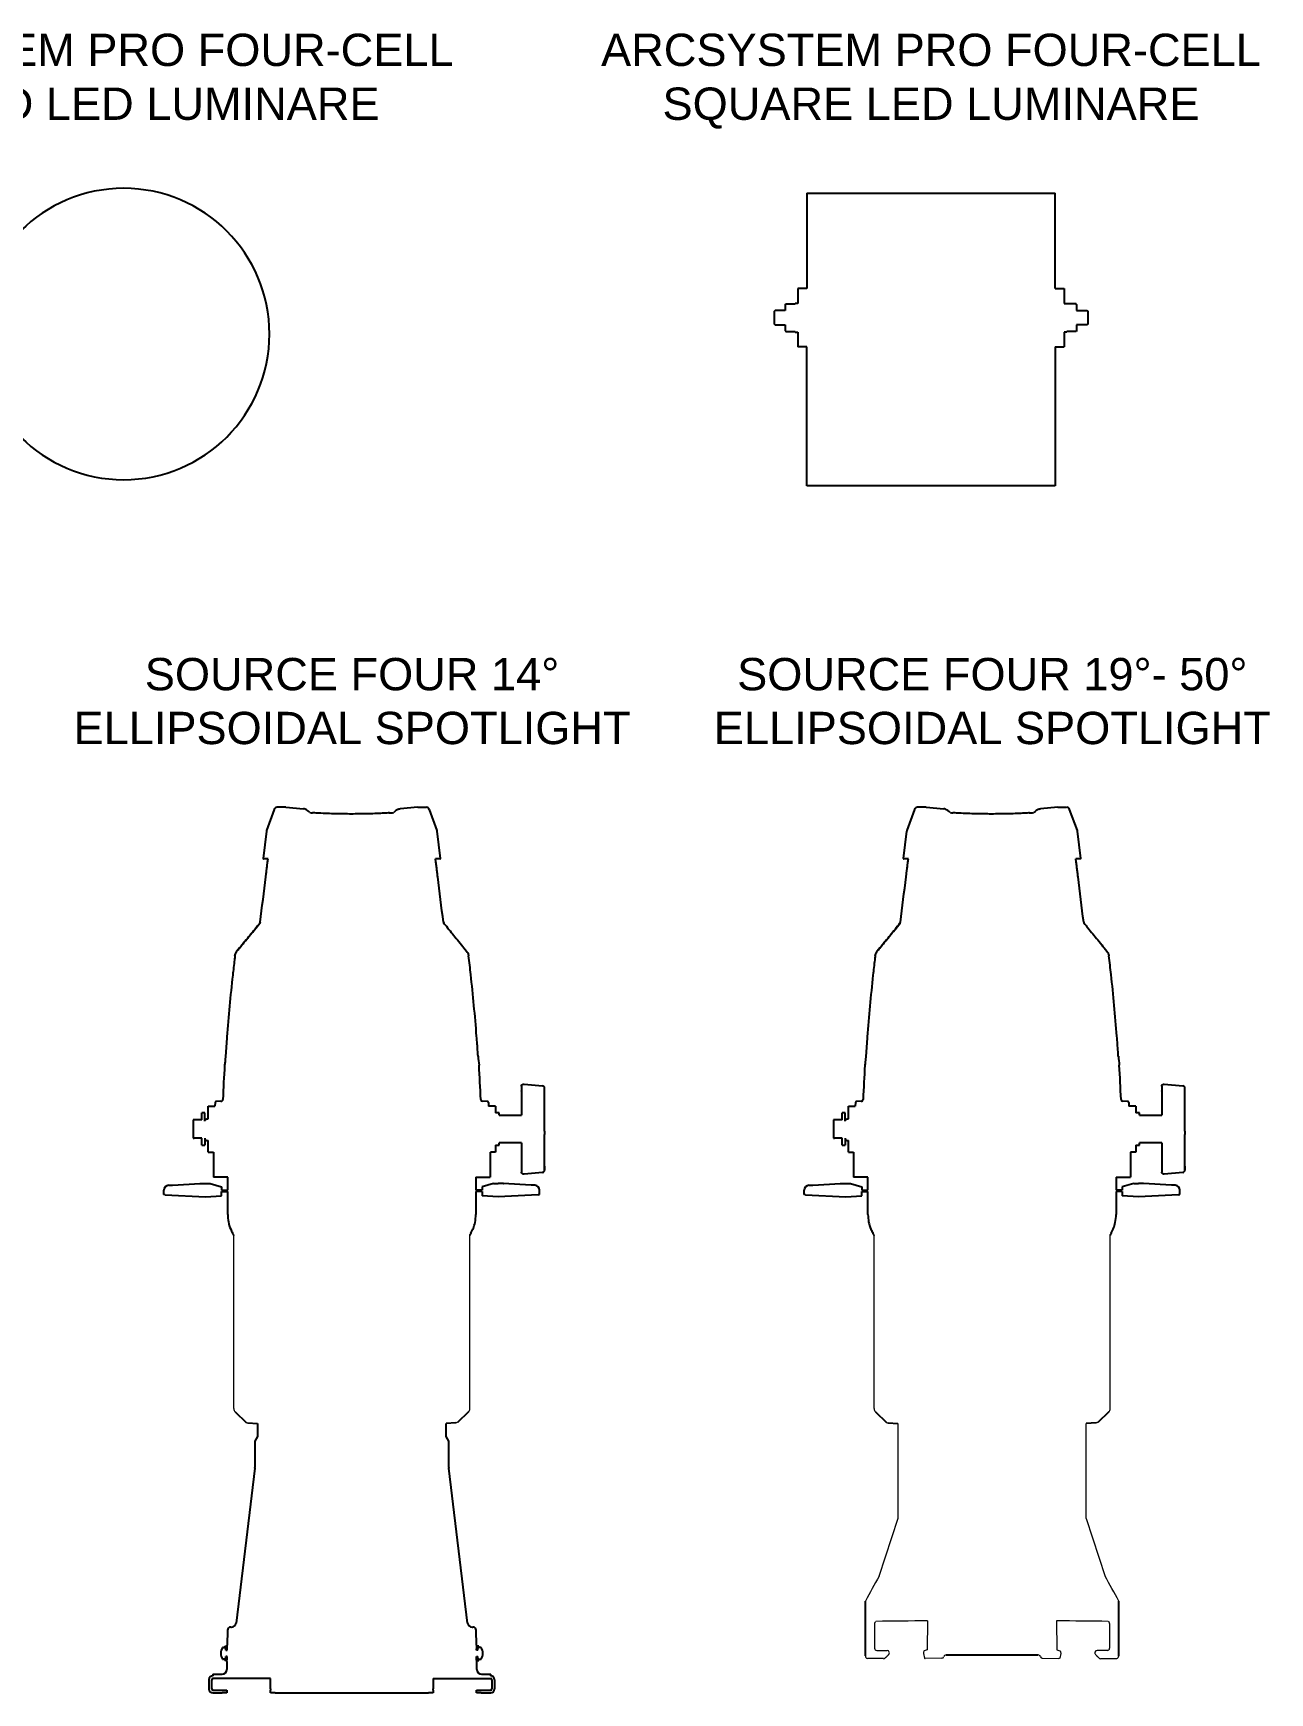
# Model space of a CAD drawing. Header units: inches. Extents: x 0 to 310, y 0 to 246.
# Drawn here: x 96.21 to 129.69, y 144.92 to 189.87 of the extents above; entities that cross this region are included whole.
import ezdxf

# ---------------------------------------------------------------- set-up
doc = ezdxf.new("R2010")
doc.units = ezdxf.units.IN
doc.header["$MEASUREMENT"] = 0
doc.linetypes.add('SLD-Solid', pattern=[0])
doc.layers.add('TEXT', color=1, linetype='Continuous')
doc.styles.add('ARIAL', font='arial.ttf')

msp = doc.modelspace()

# ---------------------------------------------------------------- linework, layer by layer
for p, q in [((117.153, 185.539), (117.153, 182.95)), ((117.153, 185.539), (123.878, 185.539)), ((123.878, 182.95), (123.878, 185.539)), ((116.911, 182.95), (116.911, 182.55)), ((117.153, 182.95), (116.911, 182.95)), ((123.878, 182.95), (124.119, 182.95)), ((124.119, 182.95), (124.119, 182.55)), ((116.572, 182.518), (116.585, 182.537)), ((116.572, 182.518), (116.572, 182.359)), ((116.585, 182.537), (116.836, 182.537)), ((116.911, 182.55), (116.836, 182.55)), ((116.836, 182.537), (116.836, 182.55)), ((124.119, 182.55), (124.194, 182.55)), ((124.194, 182.537), (124.194, 182.55)), ((124.445, 182.537), (124.194, 182.537)), ((124.458, 182.518), (124.445, 182.537)), ((124.458, 182.518), (124.458, 182.359)), ((116.295, 182.359), (116.273, 182.338)), ((116.273, 182.338), (116.273, 181.988)), ((116.572, 182.359), (116.295, 182.359)), ((124.458, 182.359), (124.736, 182.359)), ((124.736, 182.359), (124.757, 182.338)), ((124.757, 182.338), (124.757, 181.988)), ((116.273, 181.988), (116.295, 181.966)), ((116.295, 181.966), (116.572, 181.966)), ((116.572, 181.966), (116.572, 181.807)), ((116.572, 181.807), (116.585, 181.788)), ((116.585, 181.788), (116.836, 181.788)), ((116.836, 181.775), (116.836, 181.788)), ((116.836, 181.775), (116.911, 181.775)), ((116.911, 181.775), (116.911, 181.375)), ((124.194, 181.775), (124.119, 181.775)), ((124.119, 181.775), (124.119, 181.375)), ((124.194, 181.775), (124.194, 181.788)), ((124.445, 181.788), (124.194, 181.788)), ((124.458, 181.807), (124.445, 181.788)), ((124.736, 181.966), (124.458, 181.966)), ((124.458, 181.966), (124.458, 181.807)), ((124.757, 181.988), (124.736, 181.966)), ((117.153, 181.375), (116.911, 181.375)), ((117.153, 177.606), (117.153, 181.375)), ((123.878, 181.375), (123.878, 177.606)), ((123.878, 181.375), (124.119, 181.375)), ((117.257, 177.606), (117.153, 177.606)), ((117.257, 177.606), (117.257, 177.606)), ((123.773, 177.606), (117.257, 177.606)), ((123.878, 177.606), (123.773, 177.606)), ((123.773, 177.606), (123.773, 177.606)), ((103.052, 168.909), (103.527, 168.867)), ((106.621, 168.909), (106.147, 168.867)), ((120.384, 168.909), (120.859, 168.867)), ((123.953, 168.909), (123.479, 168.867)), ((102.358, 165.79), (102.343, 165.762)), ((107.316, 165.79), (107.324, 165.767)), ((119.69, 165.79), (119.676, 165.762)), ((124.648, 165.79), (124.656, 165.767)), ((109.431, 161.354), (109.431, 161.217)), ((109.499, 161.409), (109.999, 161.357)), ((126.763, 161.354), (126.763, 161.217)), ((126.831, 161.409), (127.331, 161.357)), ((101.137, 160.91), (101.133, 160.815)), ((108.537, 160.91), (108.54, 160.815)), ((109.431, 161.217), (109.431, 160.565)), ((110.056, 161.19), (110.056, 161.299)), ((110.056, 160.135), (110.056, 161.19)), ((118.469, 160.91), (118.465, 160.815)), ((125.869, 160.91), (125.872, 160.815)), ((126.763, 161.217), (126.763, 160.565)), ((127.388, 161.19), (127.388, 161.299)), ((127.388, 160.135), (127.388, 161.19)), ((100.858, 160.627), (100.78, 160.627)), ((100.78, 160.44), (100.78, 160.627)), ((100.858, 160.404), (100.858, 160.627)), ((100.917, 160.464), (100.945, 160.465)), ((100.945, 160.465), (100.945, 160.815)), ((100.945, 160.815), (101.133, 160.815)), ((108.728, 160.815), (108.54, 160.815)), ((108.728, 160.815), (108.728, 160.627)), ((108.806, 160.627), (108.728, 160.627)), ((108.822, 160.627), (108.806, 160.627)), ((108.822, 160.565), (108.822, 160.627)), ((108.822, 160.565), (109.431, 160.565)), ((118.191, 160.627), (118.113, 160.627)), ((118.113, 160.44), (118.113, 160.627)), ((118.191, 160.404), (118.191, 160.627)), ((118.249, 160.464), (118.278, 160.465)), ((118.278, 160.465), (118.278, 160.815)), ((118.278, 160.815), (118.465, 160.815)), ((126.06, 160.815), (125.872, 160.815)), ((126.06, 160.815), (126.06, 160.627)), ((126.138, 160.627), (126.06, 160.627)), ((126.155, 160.627), (126.138, 160.627)), ((126.155, 160.565), (126.155, 160.627)), ((126.155, 160.565), (126.763, 160.565)), ((100.545, 160.44), (100.545, 160.315)), ((100.545, 160.315), (100.545, 160.065)), ((100.545, 160.065), (100.545, 159.94)), ((100.78, 160.44), (100.568, 160.44)), ((110.056, 160.135), (110.056, 160.043)), ((110.056, 159.08), (110.056, 160.043)), ((117.878, 160.44), (117.878, 160.315)), ((117.878, 160.315), (117.878, 160.065)), ((117.878, 160.065), (117.878, 159.94)), ((118.113, 160.44), (117.9, 160.44)), ((127.388, 160.135), (127.388, 160.043)), ((127.388, 159.08), (127.388, 160.043)), ((100.78, 159.94), (100.568, 159.94)), ((100.78, 159.752), (100.78, 159.94)), ((100.78, 159.752), (100.858, 159.752)), ((100.858, 159.943), (100.858, 159.752)), ((100.917, 159.883), (100.945, 159.883)), ((100.945, 159.565), (100.945, 159.883)), ((100.945, 159.565), (101.089, 159.565)), ((108.728, 159.565), (108.588, 159.565)), ((108.728, 159.752), (108.806, 159.752)), ((108.728, 159.752), (108.728, 159.565)), ((108.806, 159.752), (108.822, 159.752)), ((108.806, 159.752), (108.806, 159.752)), ((108.822, 159.752), (108.822, 159.815)), ((109.431, 159.815), (108.822, 159.815)), ((109.431, 159.815), (109.431, 159.025)), ((118.113, 159.94), (117.9, 159.94)), ((118.113, 159.752), (118.113, 159.94)), ((118.113, 159.752), (118.191, 159.752)), ((118.191, 159.943), (118.191, 159.752)), ((118.249, 159.883), (118.278, 159.883)), ((118.278, 159.565), (118.278, 159.883)), ((118.278, 159.565), (118.421, 159.565)), ((126.06, 159.565), (125.92, 159.565)), ((126.06, 159.752), (126.138, 159.752)), ((126.06, 159.752), (126.06, 159.565)), ((126.138, 159.752), (126.155, 159.752)), ((126.138, 159.752), (126.138, 159.752)), ((126.155, 159.752), (126.155, 159.815)), ((126.763, 159.815), (126.155, 159.815)), ((126.763, 159.815), (126.763, 159.025)), ((110.056, 159.189), (110.056, 159.08)), ((127.388, 159.189), (127.388, 159.08)), ((99.88, 158.668), (99.984, 158.673)), ((99.984, 158.673), (100.735, 158.712)), ((101.001, 158.719), (101.312, 158.626)), ((108.672, 158.719), (108.362, 158.626)), ((109.69, 158.673), (108.938, 158.712)), ((110, 159.018), (109.499, 158.971)), ((109.794, 158.668), (109.69, 158.673)), ((117.212, 158.668), (117.316, 158.673)), ((117.316, 158.673), (118.067, 158.712)), ((118.333, 158.719), (118.644, 158.626)), ((126.004, 158.719), (125.694, 158.626)), ((127.022, 158.673), (126.27, 158.712)), ((127.332, 159.018), (126.831, 158.971)), ((127.126, 158.668), (127.022, 158.673)), ((99.752, 158.414), (99.752, 158.533)), ((99.789, 158.412), (99.752, 158.414)), ((99.789, 158.412), (100.876, 158.354)), ((100.876, 158.354), (101.311, 158.38)), ((101.311, 158.502), (101.477, 158.502)), ((101.311, 158.38), (101.311, 158.502)), ((101.312, 158.626), (101.312, 158.532)), ((101.312, 158.532), (101.477, 158.532)), ((108.362, 158.532), (108.197, 158.532)), ((108.362, 158.502), (108.197, 158.502)), ((108.362, 158.626), (108.362, 158.532)), ((108.362, 158.502), (108.362, 158.38)), ((108.798, 158.354), (108.362, 158.38)), ((109.885, 158.412), (108.798, 158.354)), ((109.885, 158.412), (109.922, 158.414)), ((109.922, 158.414), (109.922, 158.533)), ((117.084, 158.414), (117.084, 158.533)), ((117.121, 158.412), (117.084, 158.414)), ((117.121, 158.412), (118.208, 158.354)), ((118.208, 158.354), (118.644, 158.38)), ((118.644, 158.626), (118.644, 158.532)), ((118.644, 158.532), (118.809, 158.532)), ((118.644, 158.502), (118.809, 158.502)), ((118.644, 158.38), (118.644, 158.502)), ((125.694, 158.532), (125.529, 158.532)), ((125.694, 158.502), (125.529, 158.502)), ((125.694, 158.626), (125.694, 158.532)), ((125.694, 158.502), (125.694, 158.38)), ((126.13, 158.354), (125.694, 158.38)), ((127.217, 158.412), (126.13, 158.354)), ((127.217, 158.412), (127.254, 158.414)), ((127.254, 158.414), (127.254, 158.533)), ((101.679, 152.532), (101.978, 152.244)), ((107.996, 152.532), (107.697, 152.244)), ((119.011, 152.532), (119.31, 152.244)), ((125.328, 152.532), (125.029, 152.244)), ((102.02, 152.233), (102.288, 152.215)), ((102.288, 152.215), (102.288, 151.864)), ((107.655, 152.233), (107.388, 152.215)), ((107.388, 151.864), (107.388, 152.215)), ((119.352, 152.233), (119.62, 152.215)), ((124.987, 152.233), (124.72, 152.215)), ((102.288, 151.864), (102.212, 151.738)), ((102.212, 151.738), (102.212, 151.024)), ((107.463, 151.738), (107.388, 151.864)), ((107.463, 151.024), (107.463, 151.738)), ((102.211, 151.009), (101.704, 146.814)), ((107.971, 146.814), (107.464, 151.009)), ((118.739, 145.924), (118.739, 147.408)), ((125.599, 145.924), (125.599, 147.408)), ((125.599, 145.924), (125.599, 147.395)), ((101.472, 146.618), (101.464, 146.211)), ((101.56, 146.704), (101.58, 146.704)), ((108.096, 146.704), (108.116, 146.704)), ((108.211, 146.211), (108.204, 146.618)), ((101.35, 146.154), (101.402, 146.154)), ((101.402, 146.184), (101.425, 146.184)), ((101.402, 146.177), (101.402, 146.184)), ((101.402, 146.154), (101.402, 146.177)), ((101.425, 146.177), (101.425, 146.184)), ((101.425, 146.177), (101.425, 146.135)), ((101.425, 146.135), (101.425, 146.127)), ((101.425, 146.075), (101.425, 146.127)), ((101.425, 146.075), (101.463, 146.075)), ((108.25, 146.075), (108.212, 146.075)), ((108.273, 146.183), (108.25, 146.183)), ((108.25, 146.177), (108.25, 146.183)), ((108.25, 146.177), (108.25, 146.135)), ((108.25, 146.135), (108.25, 146.127)), ((108.25, 146.075), (108.25, 146.127)), ((108.273, 146.177), (108.273, 146.183)), ((108.273, 146.154), (108.273, 146.177)), ((108.325, 146.154), (108.273, 146.154)), ((101.402, 145.832), (101.35, 145.832)), ((101.402, 145.809), (101.402, 145.832)), ((101.402, 145.803), (101.402, 145.809)), ((101.425, 145.803), (101.402, 145.803)), ((101.461, 145.911), (101.425, 145.911)), ((101.425, 145.858), (101.425, 145.911)), ((101.425, 145.858), (101.425, 145.85)), ((101.425, 145.85), (101.425, 145.809)), ((101.425, 145.803), (101.425, 145.809)), ((101.457, 145.775), (101.453, 145.555)), ((108.215, 145.911), (108.25, 145.911)), ((108.222, 145.555), (108.218, 145.775)), ((108.25, 145.858), (108.25, 145.911)), ((108.25, 145.858), (108.25, 145.85)), ((108.25, 145.85), (108.25, 145.809)), ((108.25, 145.802), (108.25, 145.809)), ((108.25, 145.802), (108.273, 145.802)), ((108.273, 145.832), (108.325, 145.832)), ((108.273, 145.809), (108.273, 145.832)), ((108.273, 145.802), (108.273, 145.809)), ((120.928, 145.952), (123.409, 145.952)), ((100.972, 145.029), (100.972, 145.279)), ((101.046, 145.029), (101.046, 145.279)), ((102.636, 145.309), (101.076, 145.309)), ((101.078, 145.432), (101.078, 145.384)), ((101.078, 145.432), (101.328, 145.432)), ((102.636, 145.029), (102.636, 145.309)), ((107.036, 145.309), (108.596, 145.309)), ((107.036, 145.309), (107.036, 145.029)), ((108.347, 145.432), (108.598, 145.432)), ((108.596, 145.384), (108.598, 145.384)), ((108.598, 145.384), (108.598, 145.432)), ((108.626, 145.279), (108.626, 145.029)), ((108.701, 145.279), (108.701, 145.029)), ((101.076, 144.999), (101.331, 144.999)), ((101.076, 144.924), (101.331, 144.924)), ((101.331, 144.999), (101.456, 144.999)), ((101.456, 144.924), (101.331, 144.924)), ((101.456, 144.999), (101.456, 144.924)), ((102.636, 145.029), (102.636, 144.999)), ((102.636, 144.924), (102.636, 144.999)), ((102.761, 144.924), (102.636, 144.924)), ((102.761, 144.924), (103.356, 144.924)), ((103.356, 144.924), (104.424, 144.924)), ((104.427, 144.924), (104.552, 144.924)), ((104.552, 144.924), (105.177, 144.924)), ((105.177, 144.924), (105.302, 144.924)), ((105.306, 144.924), (106.317, 144.924)), ((106.317, 144.924), (106.911, 144.924)), ((107.036, 144.924), (106.911, 144.924)), ((107.036, 144.999), (107.036, 145.029)), ((107.036, 144.999), (107.036, 144.924)), ((108.216, 144.924), (108.216, 144.999)), ((108.216, 144.999), (108.341, 144.999)), ((108.341, 144.924), (108.216, 144.924)), ((108.341, 144.999), (108.596, 144.999)), ((108.341, 144.924), (108.596, 144.924))]:
    msp.add_line(p, q)
at = {"linetype": 'SLD-Solid'}
for p, q in [((102.738, 168.845), (102.53, 168.279)), ((103.052, 168.909), (102.818, 168.908)), ((103.836, 168.753), (103.774, 168.757)), ((105.837, 168.753), (105.9, 168.757)), ((106.621, 168.909), (106.855, 168.908)), ((107.145, 168.279), (106.936, 168.845)), ((120.07, 168.845), (119.862, 168.279)), ((120.384, 168.909), (120.15, 168.908)), ((121.168, 168.753), (121.106, 168.757)), ((123.169, 168.753), (123.232, 168.757)), ((123.953, 168.909), (124.187, 168.908)), ((124.477, 168.279), (124.268, 168.845)), ((102.524, 168.256), (102.434, 167.521)), ((107.24, 167.521), (107.15, 168.256)), ((119.856, 168.256), (119.766, 167.521)), ((124.572, 167.521), (124.482, 168.256)), ((102.571, 167.51), (102.444, 167.51)), ((107.23, 167.51), (107.103, 167.51)), ((119.903, 167.51), (119.776, 167.51)), ((124.562, 167.51), (124.435, 167.51)), ((102.343, 165.762), (102.343, 165.762)), ((119.675, 165.762), (119.675, 165.762)), ((101.728, 165.007), (101.728, 165.007)), ((119.06, 165.007), (119.06, 165.007)), ((101.673, 164.879), (101.674, 164.879)), ((107.999, 164.879), (108, 164.879)), ((119.006, 164.879), (119.006, 164.879)), ((125.331, 164.879), (125.332, 164.879)), ((101.295, 160.943), (101.166, 160.94)), ((108.507, 160.94), (108.378, 160.943)), ((118.627, 160.943), (118.498, 160.94)), ((125.839, 160.94), (125.71, 160.943)), ((101.089, 159.565), (101.089, 158.89)), ((108.585, 159.565), (108.585, 158.89)), ((118.421, 159.565), (118.421, 158.89)), ((125.917, 159.565), (125.917, 158.89)), ((101.477, 158.89), (101.089, 158.89)), ((101.477, 158.532), (101.477, 158.89)), ((108.197, 158.89), (108.585, 158.89)), ((108.197, 158.89), (108.197, 158.532)), ((118.809, 158.89), (118.421, 158.89)), ((118.809, 158.532), (118.809, 158.89)), ((125.529, 158.89), (125.917, 158.89)), ((125.529, 158.89), (125.529, 158.532)), ((101.477, 157.875), (101.477, 158.502)), ((108.197, 158.502), (108.197, 157.875)), ((118.809, 157.875), (118.809, 158.502)), ((125.529, 158.502), (125.529, 157.875))]:
    msp.add_line(p, q, dxfattribs=at)
at = {"lineweight": 15}
for p, q in [((101.643, 152.621), (101.643, 157.305)), ((108.033, 152.621), (108.033, 157.305))]:
    msp.add_line(p, q, dxfattribs=at)
at = {"linetype": 'Continuous', "lineweight": 15}
for p, q in [((118.975, 152.621), (118.975, 157.305)), ((125.365, 152.621), (125.365, 157.305)), ((119.619, 152.215), (119.619, 149.641)), ((124.719, 149.642), (124.719, 152.215)), ((119.619, 149.641), (119.107, 148.073)), ((119.619, 149.641), (119.619, 149.641)), ((124.719, 149.641), (125.23, 148.073)), ((124.719, 149.641), (124.719, 149.641)), ((120.423, 146.874), (120.413, 146.088)), ((123.914, 146.874), (123.924, 146.088)), ((120.413, 146.088), (120.334, 146.065)), ((123.924, 146.088), (124.003, 146.065)), ((120.312, 146.024), (120.311, 146.006)), ((120.311, 146.006), (120.311, 145.989)), ((120.311, 145.989), (120.338, 145.866)), ((120.317, 146.044), (120.312, 146.024)), ((120.322, 146.054), (120.317, 146.044)), ((120.327, 146.06), (120.322, 146.054)), ((120.334, 146.065), (120.327, 146.06)), ((120.338, 145.866), (120.349, 145.855)), ((120.349, 145.855), (120.36, 145.85)), ((120.811, 145.858), (120.36, 145.85)), ((120.925, 145.952), (120.925, 145.952)), ((123.412, 145.952), (123.412, 145.952)), ((123.526, 145.858), (123.977, 145.85)), ((123.989, 145.855), (123.977, 145.85)), ((124, 145.866), (123.989, 145.855)), ((124.026, 145.989), (124, 145.866)), ((124.003, 146.065), (124.01, 146.06)), ((124.01, 146.06), (124.015, 146.054)), ((124.015, 146.054), (124.02, 146.044)), ((124.02, 146.044), (124.025, 146.024)), ((124.025, 146.024), (124.027, 146.006)), ((124.027, 146.006), (124.026, 145.989))]:
    msp.add_line(p, q, dxfattribs=at)
at = {"flags": 128}
for points in [[(100.735, 158.712), (100.734, 158.712), (100.747, 158.712), (100.775, 158.712), (100.815, 158.713), (100.861, 158.714), (100.877, 158.715)], [(108.938, 158.712), (108.939, 158.712), (108.926, 158.712), (108.898, 158.712), (108.859, 158.713), (108.813, 158.714), (108.797, 158.715)], [(118.067, 158.712), (118.066, 158.712), (118.08, 158.712), (118.107, 158.712), (118.147, 158.713), (118.193, 158.714), (118.209, 158.715)], [(126.27, 158.712), (126.271, 158.712), (126.258, 158.712), (126.23, 158.712), (126.191, 158.713), (126.145, 158.714), (126.129, 158.715)]]:
    msp.add_lwpolyline(points, dxfattribs=at)
for centre, radius, start, end in [((98.662, 181.721), 3.945, 0, 359.9942), ((109.996, 161.297), 0.0599, 2.0026, 87.328), ((127.328, 161.297), 0.0599, 2.0026, 87.328), ((100.918, 159.943), 0.06, 180, 268.5), ((118.251, 159.943), 0.06, 180, 268.5), ((99.887, 158.532), 0.135, 93, 180), ((100.876, 160.951), 2.236, 270.003, 273.203), ((108.797, 160.951), 2.236, 266.797, 269.997), ((109.786, 158.532), 0.135, 0, 87), ((109.993, 159.08), 0.0625, 275.9235, 360), ((117.219, 158.532), 0.135, 93, 180), ((118.209, 160.951), 2.236, 270.003, 273.203), ((126.129, 160.951), 2.236, 266.797, 269.997), ((127.118, 158.532), 0.135, 0, 87), ((127.326, 159.08), 0.0625, 275.9235, 360), ((102.087, 151.024), 0.125, 353.1027, 0), ((107.588, 151.024), 0.125, 180, 186.8973), ((101.56, 146.616), 0.088, 90, 179), ((101.58, 146.829), 0.125, 270, 353.1027), ((108.096, 146.829), 0.125, 186.8973, 270), ((108.116, 146.616), 0.088, 1, 90), ((101.572, 145.993), 0.281, 146.5262, 213.4738), ((101.35, 146.139), 0.015, 90, 143.8332), ((98.102, 146.177), 3.363, 358.9972, 0.5792), ((111.573, 146.177), 3.363, 179.4208, 181.0028), ((108.325, 146.139), 0.015, 36.1668, 90), ((108.103, 145.993), 0.281, 326.5262, 33.4738), ((101.35, 145.847), 0.015, 216.1668, 270), ((108.325, 145.847), 0.015, 270, 323.8332), ((101.076, 145.279), 0.105, 90, 180), ((101.076, 145.279), 0.03, 90, 180), ((101.328, 145.557), 0.125, 270, 359), ((108.347, 145.557), 0.125, 181, 270), ((108.596, 145.279), 0.105, 0, 90), ((108.596, 145.279), 0.03, 0, 90), ((101.076, 145.029), 0.105, 180, 270), ((101.076, 145.029), 0.03, 180, 270), ((108.596, 145.029), 0.03, 270, 0), ((108.596, 145.029), 0.105, 270, 0)]:
    msp.add_arc(centre, radius, start, end)
at = {"linetype": 'SLD-Solid'}
for centre, radius, start, end in [((102.826, 168.818), 0.0904, 95.1359, 163.4201), ((103.265, 168.28), 0.652, 47.8757, 61.8767), ((103.785, 169.187), 0.431, 258.9836, 268.4601), ((105.888, 169.187), 0.431, 271.5399, 281.0164), ((106.408, 168.28), 0.652, 118.1233, 132.1243), ((106.844, 168.813), 0.0967, 19.18, 82.7459), ((120.158, 168.818), 0.0904, 95.1359, 163.4201), ((120.597, 168.28), 0.652, 47.8757, 61.8767), ((121.117, 169.187), 0.431, 258.9836, 268.4601), ((123.22, 169.187), 0.431, 271.5399, 281.0164), ((123.74, 168.28), 0.652, 118.1233, 132.1243), ((124.176, 168.813), 0.0967, 19.18, 82.7459), ((102.623, 168.244), 0.1, 159.8, 173), ((107.051, 168.244), 0.1, 7, 20.2), ((119.956, 168.244), 0.1, 159.8, 173), ((124.383, 168.244), 0.1, 7, 20.2), ((102.444, 167.52), 0.01, 173, 270), ((107.23, 167.52), 0.01, 270, 7), ((119.776, 167.52), 0.01, 173, 270), ((124.562, 167.52), 0.01, 270, 7), ((107.31, 165.745), 0.0261, 34.5063, 56.0584), ((124.642, 165.745), 0.0261, 34.5063, 56.0584), ((151.963, 158.89), 50.66, 176.5706, 177.6226), ((101.677, 161.883), 0.286, 171.9402, 172.4801), ((112.204, 162.453), 3.96, 184.2413, 187.7363), ((57.711, 158.89), 50.66, 2.3774, 3.4294), ((169.295, 158.89), 50.66, 176.5706, 177.6226), ((119.009, 161.883), 0.286, 171.9402, 172.4801), ((129.536, 162.453), 3.96, 184.2413, 187.7363), ((75.043, 158.89), 50.66, 2.3774, 3.4294), ((101.167, 160.91), 0.03, 91, 180), ((101.296, 160.993), 0.05, 268.6793, 357.9452), ((108.378, 160.994), 0.0514, 183.0953, 269.469), ((108.507, 160.91), 0.03, 0, 89), ((118.499, 160.91), 0.03, 91, 180), ((118.628, 160.993), 0.05, 268.6793, 357.9452), ((125.71, 160.994), 0.0514, 183.0953, 269.469), ((125.839, 160.91), 0.03, 0, 89)]:
    msp.add_arc(centre, radius, start, end, dxfattribs=at)
at = {"lineweight": 15}
for centre, start, end in [((101.768, 152.621), 179.9996, 225.0011), ((101.768, 152.621), 179.9996, 225.0012), ((107.908, 152.621), 314.9989, 0.0004), ((107.908, 152.621), 314.9988, 0.0004)]:
    msp.add_arc(centre, 0.125, start, end, dxfattribs=at)
at = {"linetype": 'Continuous', "lineweight": 15}
for centre, radius, start, end in [((119.1, 152.621), 0.125, 179.9996, 225.0011), ((119.1, 152.621), 0.125, 179.9996, 225.0012), ((125.24, 152.621), 0.125, 314.9989, 0.0004), ((125.24, 152.621), 0.125, 314.9988, 0.0004), ((174.298, 117.222), 63.23, 150.78792, 151.48428), ((70.039, 117.222), 63.23, 28.51572, 29.21208), ((119.041, 146.803), 0.0523, 116.9562, 184.7157), ((123.651, -193.174), 340.063, 90.54374, 90.77941), ((120.687, -193.174), 340.063, 89.22059, 89.45626), ((125.297, 146.803), 0.0523, 355.2843, 63.0438), ((119.049, 146.133), 0.06, 180, 269), ((119.325, 146.005), 0.0635, 315, 89), ((125.012, 146.005), 0.0635, 91, 225), ((125.289, 146.133), 0.06, 271, 0), ((118.814, 145.924), 0.075, 180, 255.3839), ((119.233, 145.912), 0.0635, 270, 315), ((120.811, 145.905), 0.0472, 270.118, 356.7568), ((120.933, 145.872), 0.0804, 95.2318, 157.9651), ((120.929, 145.904), 0.0483, 91.1875, 94.3979), ((123.408, 145.904), 0.0483, 85.6021, 88.8125), ((123.405, 145.872), 0.0804, 22.0349, 84.7682), ((123.526, 145.905), 0.0472, 183.2432, 269.882), ((125.105, 145.912), 0.0635, 225, 270), ((125.524, 145.924), 0.075, 284.6161, 360)]:
    msp.add_arc(centre, radius, start, end, dxfattribs=at)
at = {"extrusion": (0, 0, -1)}
for centre, major_axis, ratio, start_param, end_param in [((109.493, 161.354), (-0.0625, 0.0013), 0.921914, 6.263735, 6.469858), ((109.493, 161.351), (-0.0599, 0.0195), 0.917041, 6.198868, 7.650807), ((126.826, 161.354), (-0.0625, 0.0013), 0.921914, 6.263735, 6.469858), ((126.826, 161.351), (-0.0599, 0.0195), 0.917041, 6.198868, 7.650807), ((109.493, 161.217), (-0.0625, -0.0015), 0.932153, 0.022517, 0.22864), ((126.826, 161.217), (-0.0625, -0.0015), 0.932153, 0.022517, 0.22864), ((109.493, 159.026), (-0.0625, -0.0013), 0.921914, 6.096512, 6.302636), ((109.493, 159.028), (-0.0599, -0.0195), 0.917041, 4.915564, 6.367503), ((126.826, 159.026), (-0.0625, -0.0013), 0.921914, 6.096512, 6.302636), ((126.826, 159.028), (-0.0599, -0.0195), 0.917041, 4.915564, 6.367503)]:
    msp.add_ellipse(centre, major_axis=major_axis, ratio=ratio, start_param=start_param, end_param=end_param, dxfattribs=at)
at = {"linetype": 'SLD-Solid'}
for points, knots in [([(103.572, 168.855), (103.571, 168.856), (103.562, 168.863), (103.545, 168.866), (103.531, 168.867), (103.527, 168.867), (103.527, 168.867)], [0, 0, 0, 0, 0.079323, 0.761323, 0.990732, 1, 1, 1, 1]), ([(105.854, 168.753), (105.807, 168.75), (105.696, 168.743), (105.511, 168.735), (105.301, 168.728), (105.088, 168.724), (104.876, 168.722), (104.663, 168.723), (104.449, 168.726), (104.226, 168.733), (104.018, 168.741), (103.887, 168.749), (103.831, 168.752)], [0, 0, 0, 0, 0.073735, 0.174905, 0.279004, 0.383102, 0.484278, 0.585454, 0.689583, 0.793713, 0.912817, 1, 1, 1, 1]), ([(106.101, 168.855), (106.102, 168.856), (106.112, 168.863), (106.128, 168.866), (106.143, 168.867), (106.146, 168.867), (106.147, 168.867)], [0, 0, 0, 0, 0.079323, 0.761323, 0.990732, 1, 1, 1, 1]), ([(120.904, 168.855), (120.903, 168.856), (120.894, 168.863), (120.877, 168.866), (120.863, 168.867), (120.859, 168.867), (120.859, 168.867)], [0, 0, 0, 0, 0.079323, 0.761323, 0.990732, 1, 1, 1, 1]), ([(123.186, 168.753), (123.139, 168.75), (123.028, 168.743), (122.843, 168.735), (122.633, 168.728), (122.42, 168.724), (122.208, 168.722), (121.995, 168.723), (121.781, 168.726), (121.558, 168.733), (121.351, 168.741), (121.219, 168.749), (121.163, 168.752)], [0, 0, 0, 0, 0.073735, 0.174905, 0.279004, 0.383102, 0.484278, 0.585454, 0.689583, 0.793713, 0.912817, 1, 1, 1, 1]), ([(123.433, 168.855), (123.434, 168.856), (123.444, 168.863), (123.46, 168.866), (123.475, 168.867), (123.478, 168.867), (123.479, 168.867)], [0, 0, 0, 0, 0.079323, 0.761323, 0.990732, 1, 1, 1, 1]), ([(102.358, 165.79), (102.408, 166.2), (102.463, 166.651), (102.524, 167.143), (102.539, 167.265), (102.553, 167.388), (102.565, 167.469), (102.571, 167.51)], [0, 0, 0, 0, 0.71491, 0.786401, 0.857893, 0.929384, 1, 1, 1, 1]), ([(107.316, 165.79), (107.265, 166.2), (107.21, 166.651), (107.149, 167.143), (107.134, 167.265), (107.12, 167.388), (107.108, 167.469), (107.103, 167.51)], [0, 0, 0, 0, 0.71491, 0.786401, 0.857893, 0.929384, 1, 1, 1, 1]), ([(119.69, 165.79), (119.74, 166.2), (119.796, 166.651), (119.856, 167.143), (119.871, 167.265), (119.886, 167.388), (119.897, 167.469), (119.903, 167.51)], [0, 0, 0, 0, 0.71491, 0.786401, 0.857893, 0.929384, 1, 1, 1, 1]), ([(124.648, 165.79), (124.597, 166.2), (124.542, 166.651), (124.482, 167.143), (124.466, 167.265), (124.452, 167.388), (124.44, 167.469), (124.435, 167.51)], [0, 0, 0, 0, 0.71491, 0.786401, 0.857893, 0.929384, 1, 1, 1, 1]), ([(101.728, 165.007), (101.75, 165.034), (101.861, 165.17), (102.066, 165.421), (102.249, 165.646), (102.343, 165.762)], [0, 0, 0, 0, 0.10781, 0.539052, 1, 1, 1, 1]), ([(102.343, 165.762), (102.321, 165.735), (102.211, 165.599), (102.005, 165.347), (101.822, 165.123), (101.728, 165.007)], [0, 0, 0, 0, 0.107776, 0.53888, 1, 1, 1, 1]), ([(102.343, 165.762), (102.343, 165.762), (102.344, 165.762), (102.344, 165.762), (102.344, 165.762), (102.344, 165.762), (102.344, 165.762), (102.344, 165.762), (102.344, 165.762), (102.344, 165.762), (102.344, 165.762), (102.344, 165.762), (102.343, 165.762), (102.343, 165.762)], [0, 0, 0, 0, 0.057544, 0.181946, 0.187743, 0.289765, 0.363759, 0.437966, 0.522194, 0.605856, 0.707241, 0.86305, 1, 1, 1, 1]), ([(107.33, 165.762), (107.33, 165.762), (107.33, 165.762), (107.33, 165.762), (107.33, 165.762), (107.329, 165.762), (107.329, 165.762), (107.329, 165.762), (107.329, 165.762), (107.329, 165.762), (107.33, 165.762), (107.33, 165.762), (107.33, 165.762)], [0, 0, 0, 0, 0.102542, 0.238797, 0.342487, 0.423099, 0.496347, 0.573125, 0.662854, 0.751501, 0.862396, 1, 1, 1, 1]), ([(107.33, 165.762), (107.352, 165.735), (107.462, 165.599), (107.668, 165.347), (107.85, 165.123), (107.945, 165.007)], [0, 0, 0, 0, 0.10781, 0.539052, 1, 1, 1, 1]), ([(119.06, 165.007), (119.082, 165.034), (119.193, 165.17), (119.398, 165.421), (119.581, 165.646), (119.676, 165.762)], [0, 0, 0, 0, 0.10781, 0.539052, 1, 1, 1, 1]), ([(119.675, 165.762), (119.653, 165.735), (119.543, 165.599), (119.337, 165.347), (119.154, 165.123), (119.06, 165.007)], [0, 0, 0, 0, 0.107776, 0.53888, 1, 1, 1, 1]), ([(119.676, 165.762), (119.676, 165.762), (119.676, 165.762), (119.676, 165.762), (119.676, 165.762), (119.676, 165.762), (119.676, 165.762), (119.676, 165.762), (119.676, 165.762), (119.676, 165.762), (119.676, 165.762), (119.676, 165.762), (119.676, 165.762), (119.675, 165.762)], [0, 0, 0, 0, 0.057544, 0.181946, 0.187743, 0.289765, 0.363759, 0.437966, 0.522194, 0.605856, 0.707241, 0.86305, 1, 1, 1, 1]), ([(124.662, 165.762), (124.662, 165.762), (124.662, 165.762), (124.662, 165.762), (124.662, 165.762), (124.662, 165.762), (124.662, 165.762), (124.662, 165.762), (124.662, 165.762), (124.662, 165.762), (124.662, 165.762), (124.662, 165.762), (124.662, 165.762)], [0, 0, 0, 0, 0.102542, 0.238797, 0.342487, 0.423099, 0.496347, 0.573125, 0.662854, 0.751501, 0.862396, 1, 1, 1, 1]), ([(124.662, 165.762), (124.684, 165.735), (124.795, 165.599), (125, 165.347), (125.183, 165.123), (125.277, 165.007)], [0, 0, 0, 0, 0.10781, 0.539052, 1, 1, 1, 1]), ([(101.674, 164.879), (101.678, 164.898), (101.686, 164.944), (101.712, 164.983), (101.728, 165.007)], [0, 0, 0, 0, 0.404221, 1, 1, 1, 1]), ([(101.728, 165.007), (101.716, 164.992), (101.7, 164.973), (101.694, 164.949), (101.693, 164.944)], [0, 0, 0, 0, 0.77501, 1, 1, 1, 1]), ([(107.945, 165.007), (107.956, 164.991), (107.984, 164.953), (107.993, 164.907), (107.999, 164.879)], [0, 0, 0, 0, 0.404079, 1, 1, 1, 1]), ([(119.006, 164.879), (119.01, 164.898), (119.018, 164.944), (119.045, 164.983), (119.06, 165.007)], [0, 0, 0, 0, 0.404221, 1, 1, 1, 1]), ([(119.06, 165.007), (119.048, 164.992), (119.032, 164.973), (119.026, 164.949), (119.025, 164.944)], [0, 0, 0, 0, 0.77501, 1, 1, 1, 1]), ([(125.277, 165.007), (125.288, 164.991), (125.316, 164.953), (125.325, 164.907), (125.331, 164.879)], [0, 0, 0, 0, 0.404079, 1, 1, 1, 1]), ([(101.673, 164.879), (101.669, 164.844), (101.648, 164.67), (101.596, 164.218), (101.525, 163.522), (101.463, 162.795), (101.432, 162.347), (101.42, 162.179)], [0, 0, 0, 0, 0.038703, 0.193516, 0.503195, 0.812873, 1, 1, 1, 1]), ([(108.253, 162.179), (108.251, 162.213), (108.239, 162.388), (108.206, 162.842), (108.146, 163.539), (108.072, 164.265), (108.02, 164.711), (108, 164.879)], [0, 0, 0, 0, 0.038703, 0.193516, 0.503195, 0.812873, 1, 1, 1, 1]), ([(119.006, 164.879), (119.001, 164.844), (118.98, 164.67), (118.929, 164.218), (118.858, 163.522), (118.795, 162.795), (118.764, 162.347), (118.752, 162.179)], [0, 0, 0, 0, 0.038703, 0.193516, 0.503195, 0.812873, 1, 1, 1, 1]), ([(125.585, 162.179), (125.583, 162.213), (125.571, 162.388), (125.538, 162.842), (125.478, 163.539), (125.404, 164.265), (125.352, 164.711), (125.332, 164.879)], [0, 0, 0, 0, 0.038703, 0.193516, 0.503195, 0.812873, 1, 1, 1, 1]), ([(101.419, 162.16), (101.417, 162.136), (101.413, 162.082), (101.405, 162.008), (101.398, 161.95), (101.393, 161.919), (101.394, 161.92), (101.394, 161.92)], [0, 0, 0, 0, 0.184768, 0.411838, 0.638244, 0.864506, 1, 1, 1, 1]), ([(118.751, 162.16), (118.749, 162.136), (118.745, 162.082), (118.737, 162.008), (118.73, 161.95), (118.725, 161.919), (118.726, 161.92), (118.726, 161.92)], [0, 0, 0, 0, 0.184768, 0.411838, 0.638244, 0.864506, 1, 1, 1, 1]), ([(101.477, 157.875), (101.48, 157.809), (101.488, 157.674), (101.541, 157.505), (101.592, 157.409), (101.611, 157.375)], [0, 0, 0, 0, 0.375049, 0.776984, 1, 1, 1, 1]), ([(108.063, 157.375), (108.086, 157.419), (108.132, 157.509), (108.184, 157.678), (108.192, 157.802), (108.197, 157.875)], [0, 0, 0, 0, 0.287513, 0.581795, 1, 1, 1, 1]), ([(118.809, 157.875), (118.813, 157.809), (118.82, 157.674), (118.874, 157.505), (118.925, 157.409), (118.943, 157.375)], [0, 0, 0, 0, 0.375049, 0.776984, 1, 1, 1, 1]), ([(125.395, 157.375), (125.418, 157.419), (125.464, 157.509), (125.516, 157.678), (125.524, 157.802), (125.529, 157.875)], [0, 0, 0, 0, 0.287513, 0.581795, 1, 1, 1, 1]), ([(101.642, 157.304), (101.641, 157.311), (101.64, 157.322), (101.635, 157.332), (101.633, 157.335)], [0, 0, 0, 0, 0.64356, 1, 1, 1, 1]), ([(108.04, 157.335), (108.037, 157.329), (108.032, 157.319), (108.032, 157.308), (108.032, 157.304)], [0, 0, 0, 0, 0.64356, 1, 1, 1, 1]), ([(118.974, 157.304), (118.973, 157.311), (118.972, 157.322), (118.967, 157.332), (118.965, 157.335)], [0, 0, 0, 0, 0.64356, 1, 1, 1, 1]), ([(125.372, 157.335), (125.369, 157.329), (125.364, 157.319), (125.364, 157.308), (125.364, 157.304)], [0, 0, 0, 0, 0.64356, 1, 1, 1, 1])]:
    msp.add_open_spline(points, degree=3, knots=knots, dxfattribs=at)
for points in [[(101.677, 164.892), (101.673, 164.879)], [(119.009, 164.892), (119.006, 164.879)], [(101.42, 162.179), (101.419, 162.16)], [(108.254, 162.16), (108.253, 162.179)], [(118.752, 162.179), (118.751, 162.16)], [(125.586, 162.16), (125.585, 162.179)], [(101.633, 157.335), (101.611, 157.375)], [(108.063, 157.375), (108.04, 157.335)], [(118.965, 157.335), (118.943, 157.375)], [(125.395, 157.375), (125.372, 157.335)]]:
    msp.add_open_spline(points, degree=1, dxfattribs=at)
for points, knots in [([(100.858, 160.404), (100.858, 160.404), (100.858, 160.405), (100.859, 160.408), (100.859, 160.415), (100.862, 160.428), (100.869, 160.439), (100.879, 160.45), (100.891, 160.459), (100.906, 160.463), (100.915, 160.464), (100.917, 160.464)], [0, 0, 0, 0, 0.0046982, 0.0398693, 0.0943381, 0.2315795, 0.4579638, 0.5023819, 0.7162911, 0.9308515, 1, 1, 1, 1]), ([(118.191, 160.404), (118.191, 160.404), (118.191, 160.405), (118.191, 160.408), (118.191, 160.415), (118.194, 160.428), (118.201, 160.439), (118.211, 160.45), (118.223, 160.459), (118.238, 160.463), (118.247, 160.464), (118.249, 160.464)], [0, 0, 0, 0, 0.0046982, 0.0398693, 0.0943381, 0.2315795, 0.4579638, 0.5023819, 0.7162911, 0.9308515, 1, 1, 1, 1]), ([(100.568, 160.44), (100.565, 160.44), (100.552, 160.44), (100.548, 160.44), (100.545, 160.44)], [0, 0, 0, 0, 0.211002, 1, 1, 1, 1]), ([(117.9, 160.44), (117.897, 160.44), (117.884, 160.44), (117.88, 160.44), (117.878, 160.44)], [0, 0, 0, 0, 0.211002, 1, 1, 1, 1]), ([(100.545, 159.94), (100.548, 159.94), (100.552, 159.94), (100.565, 159.94), (100.568, 159.94)], [0, 0, 0, 0, 0.788998, 1, 1, 1, 1]), ([(117.878, 159.94), (117.88, 159.94), (117.884, 159.94), (117.897, 159.94), (117.9, 159.94)], [0, 0, 0, 0, 0.788998, 1, 1, 1, 1]), ([(101.463, 146.075), (101.464, 146.082), (101.464, 146.096), (101.464, 146.111), (101.464, 146.118)], [0.8265662, 0.8265662, 0.8265662, 0.8265662, 0.9055004, 1, 1, 1, 1]), ([(108.212, 146.075), (108.212, 146.082), (108.211, 146.096), (108.211, 146.111), (108.211, 146.118)], [0.8263438, 0.8263438, 0.8263438, 0.8263438, 0.9055004, 1, 1, 1, 1]), ([(101.457, 145.775), (101.457, 145.775), (101.457, 145.773), (101.457, 145.78), (101.458, 145.795), (101.459, 145.82), (101.459, 145.846), (101.46, 145.862), (101.46, 145.868)], [0, 0, 0, 0, 0.016451, 0.231011, 0.445574, 0.660213, 0.874874, 1, 1, 1, 1]), ([(108.218, 145.775), (108.218, 145.775), (108.218, 145.773), (108.218, 145.78), (108.217, 145.795), (108.216, 145.82), (108.216, 145.846), (108.215, 145.862), (108.215, 145.868)], [0, 0, 0, 0, 0.016451, 0.231011, 0.445574, 0.660213, 0.874874, 1, 1, 1, 1])]:
    msp.add_open_spline(points, degree=3, knots=knots)
at = {"lineweight": 15}
for points in [[(101.978, 152.244), (102.02, 152.233)], [(107.697, 152.244), (107.655, 152.233)]]:
    msp.add_open_spline(points, degree=1, dxfattribs=at)
at = {"linetype": 'Continuous', "lineweight": 15}
for points in [[(119.31, 152.244), (119.352, 152.233)], [(125.029, 152.244), (124.987, 152.233)], [(118.989, 146.799), (118.989, 146.133)], [(125.349, 146.799), (125.349, 146.133)], [(119.048, 146.073), (119.326, 146.068)], [(125.29, 146.073), (125.011, 146.068)], [(118.814, 145.849), (118.795, 145.851)], [(119.233, 145.849), (118.814, 145.849)], [(119.37, 145.96), (119.278, 145.868)], [(124.967, 145.96), (125.06, 145.868)], [(125.105, 145.849), (125.524, 145.849)], [(125.524, 145.849), (125.543, 145.851)]]:
    msp.add_open_spline(points, degree=1, dxfattribs=at)
for points in [[(101.46, 145.868), (101.46, 145.883), (101.46, 145.897), (101.461, 145.911)], [(108.215, 145.868), (108.215, 145.883), (108.215, 145.897), (108.215, 145.911)]]:
    msp.add_open_spline(points, degree=3)

# ---------------------------------------------------------------- texts
at = {"layer": 'TEXT', "char_height": 0.875, "width": 22.89072, "attachment_point": 2, "style": 'ARIAL'}
for s, insert in [('ARCSYSTEM PRO FOUR-CELL\\PROUND LED LUMINARE', (98.662, 189.854)), ('ARCSYSTEM PRO FOUR-CELL\\PSQUARE LED LUMINARE', (120.515, 189.854)), ('SOURCE FOUR 14°\\PELLIPSOIDAL SPOTLIGHT', (104.843, 172.948)), ('SOURCE FOUR 19°- 50°\\PELLIPSOIDAL SPOTLIGHT', (122.175, 172.948))]:
    msp.add_mtext(s, dxfattribs=dict(at, insert=insert))

doc.saveas('drawing.dxf')
